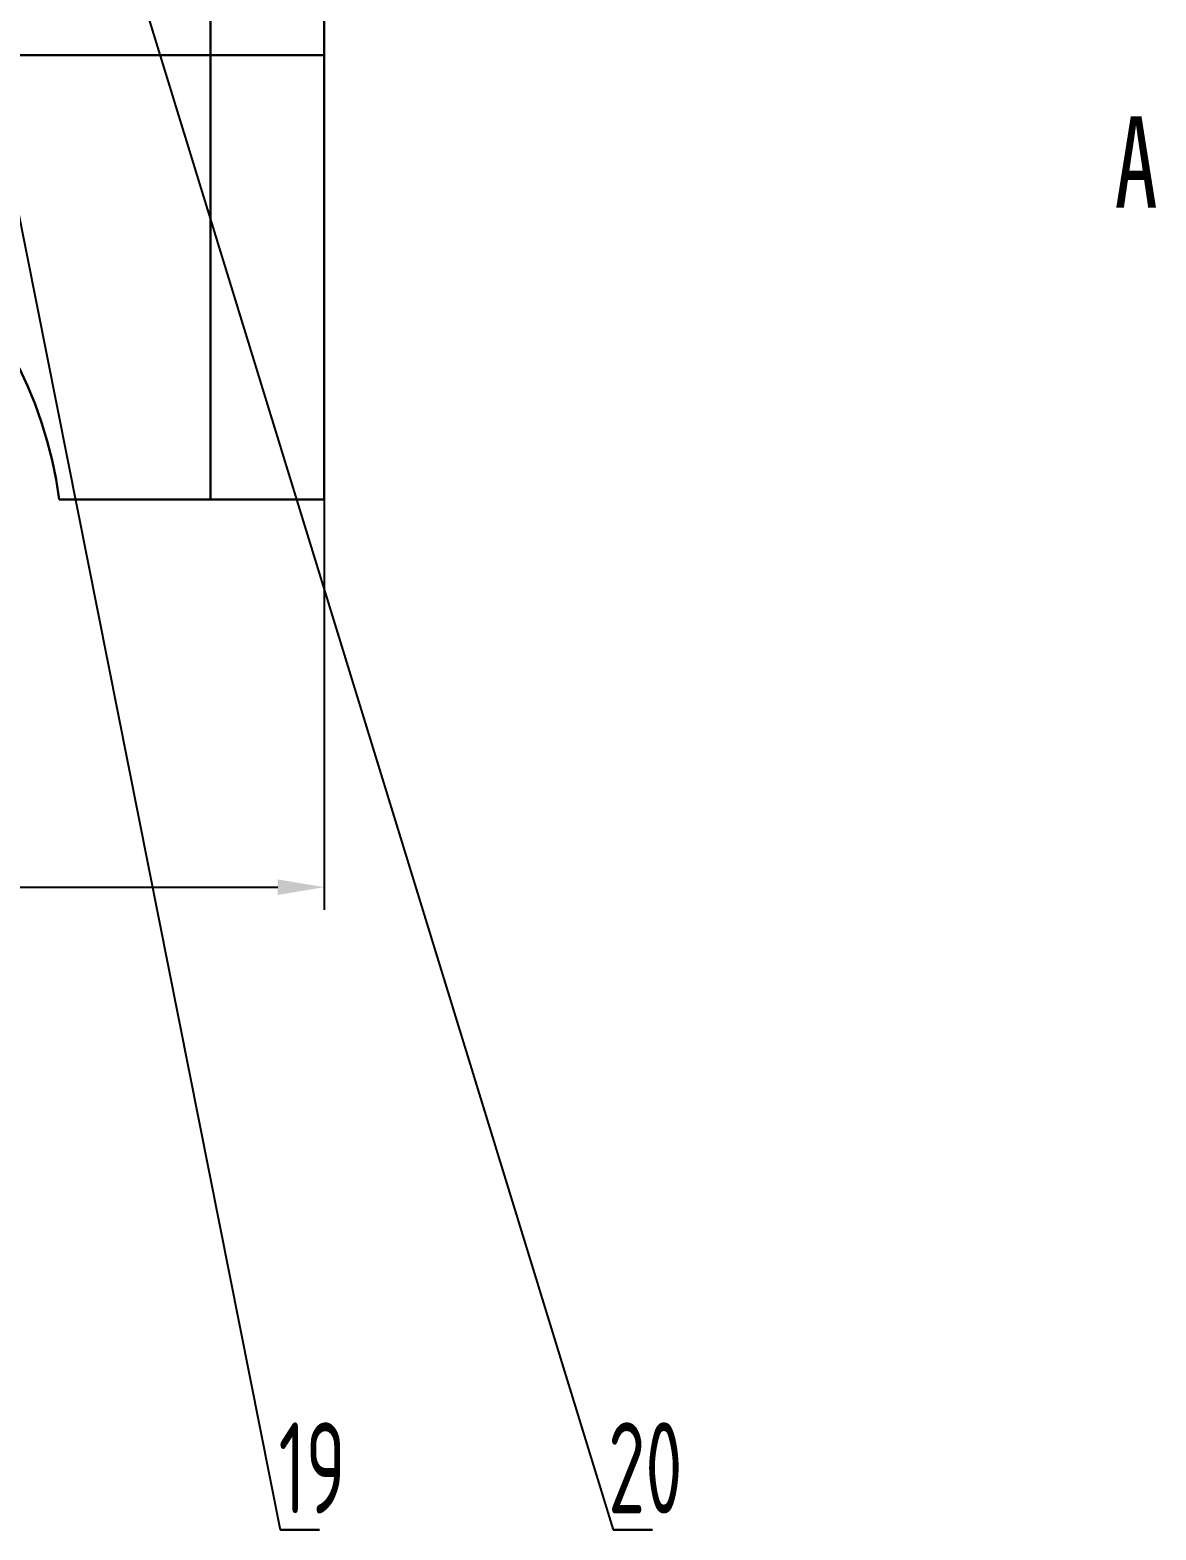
# Model space of a CAD drawing. Header units: millimetres. Extents: x 0 to 4412, y -498 to 1086.
# Drawn here: x 546.3 to 645.1, y 327.4 to 459.1 of the extents above; entities that cross this region are included whole.
import ezdxf

# ---------------------------------------------------------------- set-up
doc = ezdxf.new("R2010")
doc.units = ezdxf.units.MM
doc.header["$LTSCALE"] = 1.8
doc.header["$PDSIZE"] = -1
doc.layers.add('10', color=7, linetype='Continuous')
doc.styles.add('SLDTEXTSTYLE3', font='TXT', dxfattribs={"width": 0.7})
doc.dimstyles.new('ISO-25', dxfattribs={"dimtxt": 2.5, "dimasz": 2.5, "dimexe": 1.25, "dimexo": 0.625, "dimtad": 1, "dimtxsty": 'Standard', "dimcen": 2.5, "dimadec": 0, "dimazin": 0, "dimtfac": 1, "dimtmove": 0, "dimatfit": 3, "dimfxl": 1, "dimarcsym": 0})
doc.dimstyles.new('SLDDIMSTYLE2', dxfattribs={"dimtxt": 0.18, "dimasz": 4.08, "dimexe": 0, "dimexo": 0.0625, "dimgap": 0, "dimtad": 0, "dimtih": 1, "dimtoh": 1, "dimdec": 0, "dimrnd": 1e-09, "dimzin": 0, "dimdsep": 46, "dimtxsty": 'Standard', "dimsah": 1, "dimcen": 0.09, "dimadec": 0, "dimazin": 0, "dimtfac": 4.08, "dimtdec": 0, "dimtofl": 0, "dimtmove": 0, "dimatfit": 3, "dimfxl": 1, "dimfrac": 2, "dimtolj": 1, "dimtzin": 0, "dimarcsym": 0})

# ---------------------------------------------------------------- blocks, each defined once
blk = doc.blocks.new('SW_NOTE_0_9')
at = {"layer": '10', "color": 0}
for p, q in [((0, 0), (3.46, 0)), ((3.46, 0), (0, 0)), ((0, 0), (3.46, 0)), ((3.46, 0), (0, 0)), ((0, 0), (3.46, 0)), ((3.46, 0), (0, 0))]:
    blk.add_line(p, q, dxfattribs=at)
at = {"layer": '10', "color": 0, "insert": (2.82, 9.45), "char_height": 8, "attachment_point": 2, "style": 'SLDTEXTSTYLE3'}
blk.add_mtext('{\\Fgbenor|c134;19}', dxfattribs=at)
blk = doc.blocks.new('SW_NOTE_0_17')
at = {"layer": '10', "color": 0}
for p, q in [((0, 0), (3.46, 0)), ((3.46, 0), (0, 0)), ((0, 0), (3.46, 0)), ((3.46, 0), (0, 0)), ((0, 0), (3.46, 0)), ((3.46, 0), (0, 0))]:
    blk.add_line(p, q, dxfattribs=at)
at = {"layer": '10', "color": 0, "insert": (2.82, 9.45), "char_height": 8, "attachment_point": 2, "style": 'SLDTEXTSTYLE3'}
blk.add_mtext('{\\Fgbenor|c134;20}', dxfattribs=at)
blk = doc.blocks.new('*D51')
at = {"color": 0, "lineweight": -2, "transparency": 16777216}
for p, q in [((122.13, 417.89), (122.13, 381.85)), ((572.13, 417.89), (572.13, 381.85)), ((126.21, 383.85), (568.05, 383.85))]:
    blk.add_line(p, q, dxfattribs=at)
at = {"color": 0, "transparency": 16777216}
for points in [[(126.21, 384.53), (126.21, 383.17), (122.13, 383.85)], [(568.05, 384.53), (568.05, 383.17), (572.13, 383.85)]]:
    blk.add_solid(points, dxfattribs=at)
at = {"layer": 'Defpoints', "color": 0, "transparency": 16777216}
for p in [(122.13, 417.89), (572.13, 417.89), (572.13, 383.85)]:
    blk.add_point(p, dxfattribs=at)
at = {"color": 0, "transparency": 16777216, "insert": (347.13, 389.87), "char_height": 3.5, "attachment_point": 5}
blk.add_mtext('{\\Fgbenor|c134;\\H2.28571x;900,00}', dxfattribs=at)

msp = doc.modelspace()

# ---------------------------------------------------------------- linework, layer by layer
at = {"color": 7, "linetype": 'Continuous', "lineweight": 30}
for p, q in [((572.1298, 478.5079), (572.1298, 456.8883)), ((562.1298, 456.8883), (562.1298, 474.6028)), ((562.1298, 456.8883), (132.1298, 456.8883)), ((132.1298, 456.8883), (562.1298, 456.8883)), ((572.1298, 456.8883), (562.1298, 456.8883)), ((562.1298, 417.8883), (562.1298, 456.8883)), ((562.1298, 456.8883), (572.1298, 456.8883)), ((572.1298, 456.8883), (572.1298, 417.8883)), ((548.865, 417.8883), (562.1298, 417.8883)), ((572.1298, 417.8883), (562.1298, 417.8883))]:
    msp.add_line(p, q, dxfattribs=at)
msp.add_arc((511.6998, 412.8883), 37.5, 7.662256, 172.337744, dxfattribs=at)

# ---------------------------------------------------------------- block references
at = {"layer": '10'}
for name, p in [('SW_NOTE_0_9', (568.2455, 327.43)), ('SW_NOTE_0_17', (597.4876, 327.43))]:
    msp.add_blockref(name, p, dxfattribs=at)

# ---------------------------------------------------------------- texts
at = {"color": 7, "linetype": 'Continuous', "insert": (641.481, 451.4924), "char_height": 8, "attachment_point": 1, "style": 'SLDTEXTSTYLE3'}
msp.add_mtext('A', dxfattribs=at)

# ---------------------------------------------------------------- dimensions: what is measured, and where the dimension line sits
dim = msp.add_linear_dim(base=(572.1298, 383.8477), p1=(122.1298, 417.8883), p2=(572.1298, 417.8883), text='{\\Fgbenor|c134;\\H2.28571x;<>}', dimstyle='ISO-25', override={"dimtxt": 3.5, "dimasz": 4.08, "dimexe": 2, "dimexo": 0, "dimgap": 1.524, "dimtih": 1, "dimtoh": 1, "dimlfac": 2, "dimzin": 0, "dimadec": 2, "dimtzin": 0})
dim.commit()
dim.dimension.update_dxf_attribs({"geometry": '*D51', "text_midpoint": (347.1298, 383.8477), "dimtype": 160})

# ---------------------------------------------------------------- leaders
at = {"layer": '10'}
for points in [[(534.579, 496.8883), (568.2455, 327.43)], [(548.6254, 486.4633), (597.4876, 327.43)]]:
    msp.add_leader(points, dimstyle='SLDDIMSTYLE2', dxfattribs=at)

doc.saveas('drawing.dxf')
